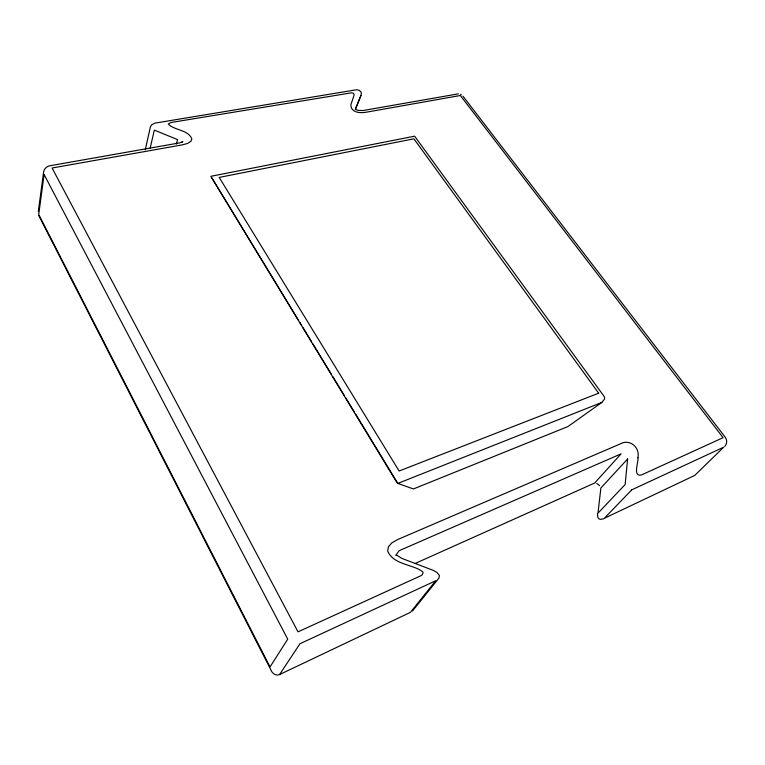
<?xml version="1.0" encoding="UTF-8"?>
<svg xmlns="http://www.w3.org/2000/svg" width="765" height="765" viewBox="0 0 765 765"><rect width="100%" height="100%" fill="white"/><g stroke="black" fill="none" stroke-linecap="round" stroke-linejoin="round"><path stroke-width="1.15" d="M597.408 513.745L597.895 517.523L598.852 518.737L600.2 519.378L603.7 518.804M38.307 211.599L43.662 171.656C44.303 168.635 46.828 166.263 49.878 165.766L179.622 142.883L182.873 141.535L181.716 142.462M145.264 149.797L150.38 126.971L151.642 124.838L154.788 123.155L354.922 90.021C358.383 88.874 362.983 91.532 360.937 95.482L355.295 109.605M150.141 148.324L154.301 130.107L177.537 139.584L176.409 144.097M355.687 108.506L360.937 95.482M279.588 674.548L299.976 643.719L435.773 580.731L410.423 612.344L279.588 674.548C275.84 676.365 271.986 673.248 270.8 669.738L38.776 215.606M724.799 446.406C727.113 443.949 727.324 439.952 725.258 437.274L463.007 96.218M395.744 555.438L399.12 550.704L621.132 453.817L594.635 483.04L415.146 563.461M412.536 610.958L439.043 577.948L439.359 575.404L436.844 572.392L433.267 570.384L401.73 558.335L396.423 554.988M355.658 414.133L397.848 483.413L413.435 488.95L567.955 426.545L601.845 402.438L604.618 398.928L604.541 397.159L603.461 395.543L414.611 136.17L210.844 176.313L396.959 482.667M397.848 483.413L601.845 402.438M458.398 93.837L363.193 110.514L358.068 110.418L356.27 109.558M596.748 483.365L599.54 485.593M460.587 94.344L461.285 94.707M211.723 177.748L298.579 320.392M299.823 322.428L301.687 325.488M302.921 327.525L311.613 341.792M312.856 343.829L331.465 374.391M332.708 376.428L344.489 395.792M345.732 397.829L354.425 412.096M637.914 457.843C638.804 461.764 632.32 476.978 641.386 474.998L723.078 437.685L460.339 95.501L365.957 112.264C360.927 113 354.367 113.057 351.422 108.104L350.819 104.977L354.195 94.793L353.516 93.368L351.575 92.804L170.872 122.524L168.31 124.045C174.583 130.643 187.903 129.419 191.872 138.867L190.877 141.382L187.549 143.447L182.108 144.92L52.087 168.013L298.015 631.852L420.607 575.854L422.108 574.936L423.122 572.746L422.557 571.618L419.488 569.676C409.036 564.178 392.856 563.451 387.692 551.116L388.371 546.86L391.747 542.93L397.551 539.593L620.224 443.939C629.777 438.393 640.286 447.582 637.914 457.843M627.644 458.943L625.148 484.541L597.981 513.181L600.869 488.013L627.644 458.943M44.093 174.516L38.709 214.41L270.035 666.956L287.726 639.148L44.093 174.516M631.794 489.81L604.34 518.288L694.697 475.438L723.747 447.162L631.794 489.81M598.67 393.191L399.129 471.011L219.201 177.413L413.894 138.819L598.67 393.191"/></g></svg>
